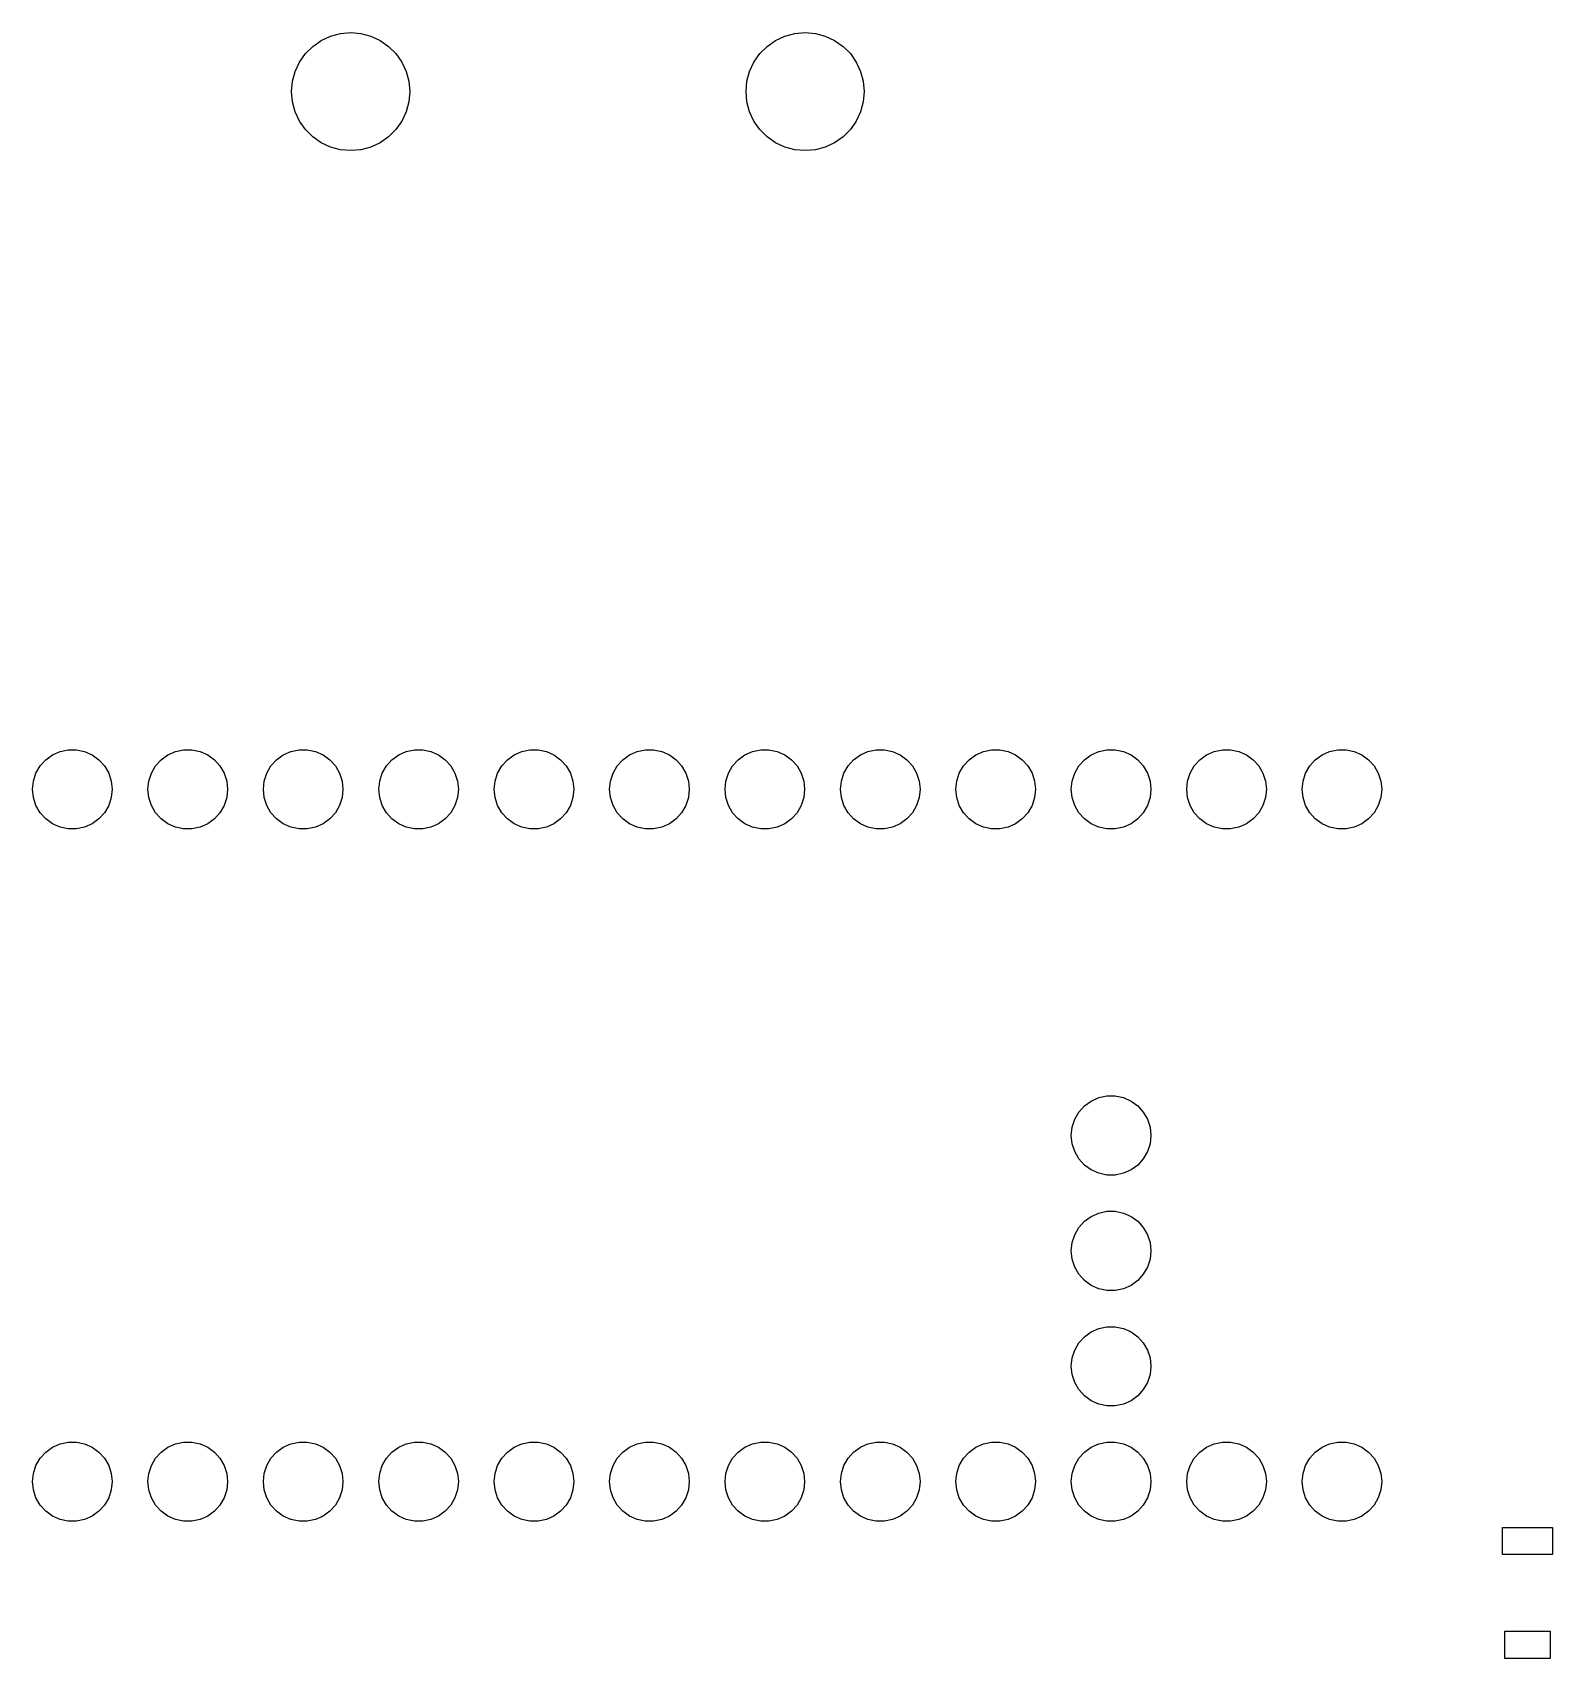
# Model space of a CAD drawing. Extents: x 81.9 to 171.3, y -122.2 to -36.5.
# Drawn here: x 94.39 to 127.84, y -121.4 to -85.61 of the extents above; entities that cross this region are included whole.
import ezdxf

# ---------------------------------------------------------------- set-up
doc = ezdxf.new("R2010")
doc.units = 0
doc.layers.add('BLACK', color=7, linetype='CONTINUOUS')

msp = doc.modelspace()

# ---------------------------------------------------------------- linework, layer by layer
at = {"layer": 'BLACK', "linetype": 'CONTINUOUS'}
for p, q in [((100.556, -85.9141), (100.742, -85.7842)), ((100.742, -85.7842), (100.947, -85.6884)), ((100.947, -85.6884), (101.166, -85.6298)), ((101.166, -85.6298), (101.392, -85.61)), ((101.392, -85.61), (101.618, -85.6298)), ((101.618, -85.6298), (101.837, -85.6884)), ((101.837, -85.6884), (102.042, -85.7842)), ((102.042, -85.7842), (102.228, -85.9141)), ((110.556, -85.9141), (110.742, -85.7842)), ((110.742, -85.7842), (110.947, -85.6884)), ((110.947, -85.6884), (111.166, -85.6298)), ((111.166, -85.6298), (111.392, -85.61)), ((111.392, -85.61), (111.618, -85.6298)), ((111.618, -85.6298), (111.837, -85.6884)), ((111.837, -85.6884), (112.042, -85.7842)), ((112.042, -85.7842), (112.228, -85.9141)), ((100.17, -86.4654), (100.266, -86.26)), ((100.266, -86.26), (100.396, -86.0744)), ((100.396, -86.0744), (100.556, -85.9141)), ((102.228, -85.9141), (102.388, -86.0744)), ((102.388, -86.0744), (102.518, -86.26)), ((102.518, -86.26), (102.614, -86.4654)), ((110.17, -86.4654), (110.266, -86.26)), ((110.266, -86.26), (110.396, -86.0744)), ((110.396, -86.0744), (110.556, -85.9141)), ((112.228, -85.9141), (112.388, -86.0744)), ((112.388, -86.0744), (112.518, -86.26)), ((112.518, -86.26), (112.614, -86.4654)), ((100.112, -86.6843), (100.17, -86.4654)), ((102.614, -86.4654), (102.672, -86.6843)), ((110.112, -86.6843), (110.17, -86.4654)), ((112.614, -86.4654), (112.672, -86.6843)), ((100.092, -86.91), (100.112, -86.6843)), ((100.112, -87.1357), (100.092, -86.91)), ((102.672, -86.6843), (102.692, -86.91)), ((102.692, -86.91), (102.672, -87.1357)), ((110.092, -86.91), (110.112, -86.6843)), ((110.112, -87.1357), (110.092, -86.91)), ((112.672, -86.6843), (112.692, -86.91)), ((112.692, -86.91), (112.672, -87.1357)), ((100.17, -87.3546), (100.112, -87.1357)), ((102.672, -87.1357), (102.614, -87.3546)), ((110.17, -87.3546), (110.112, -87.1357)), ((112.672, -87.1357), (112.614, -87.3546)), ((100.266, -87.56), (100.17, -87.3546)), ((100.396, -87.7456), (100.266, -87.56)), ((102.518, -87.56), (102.388, -87.7456)), ((102.614, -87.3546), (102.518, -87.56)), ((110.266, -87.56), (110.17, -87.3546)), ((110.396, -87.7456), (110.266, -87.56)), ((112.518, -87.56), (112.388, -87.7456)), ((112.614, -87.3546), (112.518, -87.56)), ((100.556, -87.9059), (100.396, -87.7456)), ((100.742, -88.0358), (100.556, -87.9059)), ((100.947, -88.1316), (100.742, -88.0358)), ((102.042, -88.0358), (101.837, -88.1316)), ((102.228, -87.9059), (102.042, -88.0358)), ((102.388, -87.7456), (102.228, -87.9059)), ((110.556, -87.9059), (110.396, -87.7456)), ((110.742, -88.0358), (110.556, -87.9059)), ((110.947, -88.1316), (110.742, -88.0358)), ((112.042, -88.0358), (111.837, -88.1316)), ((112.228, -87.9059), (112.042, -88.0358)), ((112.388, -87.7456), (112.228, -87.9059)), ((101.166, -88.1902), (100.947, -88.1316)), ((101.392, -88.21), (101.166, -88.1902)), ((101.618, -88.1902), (101.392, -88.21)), ((101.837, -88.1316), (101.618, -88.1902)), ((111.166, -88.1902), (110.947, -88.1316)), ((111.392, -88.21), (111.166, -88.1902)), ((111.618, -88.1902), (111.392, -88.21)), ((111.837, -88.1316), (111.618, -88.1902)), ((94.5578, -101.755), (94.6804, -101.619)), ((94.6804, -101.619), (94.8286, -101.511)), ((94.8286, -101.511), (94.996, -101.437)), ((94.996, -101.437), (95.1752, -101.398)), ((95.1752, -101.398), (95.3583, -101.398)), ((95.3583, -101.398), (95.5375, -101.437)), ((95.5375, -101.437), (95.7049, -101.511)), ((95.7049, -101.511), (95.8531, -101.619)), ((95.8531, -101.619), (95.9757, -101.755)), ((97.0978, -101.755), (97.2204, -101.619)), ((97.2204, -101.619), (97.3686, -101.511)), ((97.3686, -101.511), (97.536, -101.437)), ((97.536, -101.437), (97.7152, -101.398)), ((97.7152, -101.398), (97.8983, -101.398)), ((97.8983, -101.398), (98.0775, -101.437)), ((98.0775, -101.437), (98.2449, -101.511)), ((98.2449, -101.511), (98.3931, -101.619)), ((98.3931, -101.619), (98.5157, -101.755)), ((99.6378, -101.755), (99.7604, -101.619)), ((99.7604, -101.619), (99.9086, -101.511)), ((99.9086, -101.511), (100.076, -101.437)), ((100.076, -101.437), (100.255, -101.398)), ((100.255, -101.398), (100.438, -101.398)), ((100.438, -101.398), (100.618, -101.437)), ((100.618, -101.437), (100.785, -101.511)), ((100.785, -101.511), (100.933, -101.619)), ((100.933, -101.619), (101.056, -101.755)), ((102.178, -101.755), (102.3, -101.619)), ((102.3, -101.619), (102.449, -101.511)), ((102.449, -101.511), (102.616, -101.437)), ((102.616, -101.437), (102.795, -101.398)), ((102.795, -101.398), (102.978, -101.398)), ((102.978, -101.398), (103.158, -101.437)), ((103.158, -101.437), (103.325, -101.511)), ((103.325, -101.511), (103.473, -101.619)), ((103.473, -101.619), (103.596, -101.755)), ((104.718, -101.755), (104.84, -101.619)), ((104.84, -101.619), (104.989, -101.511)), ((104.989, -101.511), (105.156, -101.437)), ((105.156, -101.437), (105.335, -101.398)), ((105.335, -101.398), (105.518, -101.398)), ((105.518, -101.398), (105.698, -101.437)), ((105.698, -101.437), (105.865, -101.511)), ((105.865, -101.511), (106.013, -101.619)), ((106.013, -101.619), (106.136, -101.755)), ((107.258, -101.755), (107.38, -101.619)), ((107.38, -101.619), (107.529, -101.511)), ((107.529, -101.511), (107.696, -101.437)), ((107.696, -101.437), (107.875, -101.398)), ((107.875, -101.398), (108.058, -101.398)), ((108.058, -101.398), (108.238, -101.437)), ((108.238, -101.437), (108.405, -101.511)), ((108.405, -101.511), (108.553, -101.619)), ((108.553, -101.619), (108.676, -101.755)), ((109.798, -101.755), (109.92, -101.619)), ((109.92, -101.619), (110.069, -101.511)), ((110.069, -101.511), (110.236, -101.437)), ((110.236, -101.437), (110.415, -101.398)), ((110.415, -101.398), (110.598, -101.398)), ((110.598, -101.398), (110.778, -101.437)), ((110.778, -101.437), (110.945, -101.511)), ((110.945, -101.511), (111.093, -101.619)), ((111.093, -101.619), (111.216, -101.755)), ((112.338, -101.755), (112.46, -101.619)), ((112.46, -101.619), (112.609, -101.511)), ((112.609, -101.511), (112.776, -101.437)), ((112.776, -101.437), (112.955, -101.398)), ((112.955, -101.398), (113.138, -101.398)), ((113.138, -101.398), (113.318, -101.437)), ((113.318, -101.437), (113.485, -101.511)), ((113.485, -101.511), (113.633, -101.619)), ((113.633, -101.619), (113.756, -101.755)), ((114.878, -101.755), (115, -101.619)), ((115, -101.619), (115.149, -101.511)), ((115.149, -101.511), (115.316, -101.437)), ((115.316, -101.437), (115.495, -101.398)), ((115.495, -101.398), (115.678, -101.398)), ((115.678, -101.398), (115.858, -101.437)), ((115.858, -101.437), (116.025, -101.511)), ((116.025, -101.511), (116.173, -101.619)), ((116.173, -101.619), (116.296, -101.755)), ((117.418, -101.755), (117.54, -101.619)), ((117.54, -101.619), (117.689, -101.511)), ((117.689, -101.511), (117.856, -101.437)), ((117.856, -101.437), (118.035, -101.398)), ((118.035, -101.398), (118.218, -101.398)), ((118.218, -101.398), (118.398, -101.437)), ((118.398, -101.437), (118.565, -101.511)), ((118.565, -101.511), (118.713, -101.619)), ((118.713, -101.619), (118.836, -101.755)), ((119.958, -101.755), (120.08, -101.619)), ((120.08, -101.619), (120.229, -101.511)), ((120.229, -101.511), (120.396, -101.437)), ((120.396, -101.437), (120.575, -101.398)), ((120.575, -101.398), (120.758, -101.398)), ((120.758, -101.398), (120.938, -101.437)), ((120.938, -101.437), (121.105, -101.511)), ((121.105, -101.511), (121.253, -101.619)), ((121.253, -101.619), (121.376, -101.755)), ((122.498, -101.755), (122.62, -101.619)), ((122.62, -101.619), (122.769, -101.511)), ((122.769, -101.511), (122.936, -101.437)), ((122.936, -101.437), (123.115, -101.398)), ((123.115, -101.398), (123.298, -101.398)), ((123.298, -101.398), (123.478, -101.437)), ((123.478, -101.437), (123.645, -101.511)), ((123.645, -101.511), (123.793, -101.619)), ((123.793, -101.619), (123.916, -101.755)), ((94.4096, -102.088), (94.4662, -101.914)), ((94.4662, -101.914), (94.5578, -101.755)), ((95.9757, -101.755), (96.0673, -101.914)), ((96.0673, -101.914), (96.1239, -102.088)), ((96.9496, -102.088), (97.0062, -101.914)), ((97.0062, -101.914), (97.0978, -101.755)), ((98.5157, -101.755), (98.6073, -101.914)), ((98.6073, -101.914), (98.6639, -102.088)), ((99.4896, -102.088), (99.5462, -101.914)), ((99.5462, -101.914), (99.6378, -101.755)), ((101.056, -101.755), (101.147, -101.914)), ((101.147, -101.914), (101.204, -102.088)), ((102.03, -102.088), (102.086, -101.914)), ((102.086, -101.914), (102.178, -101.755)), ((103.596, -101.755), (103.687, -101.914)), ((103.687, -101.914), (103.744, -102.088)), ((104.57, -102.088), (104.626, -101.914)), ((104.626, -101.914), (104.718, -101.755)), ((106.136, -101.755), (106.227, -101.914)), ((106.227, -101.914), (106.284, -102.088)), ((107.11, -102.088), (107.166, -101.914)), ((107.166, -101.914), (107.258, -101.755)), ((108.676, -101.755), (108.767, -101.914)), ((108.767, -101.914), (108.824, -102.088)), ((109.65, -102.088), (109.706, -101.914)), ((109.706, -101.914), (109.798, -101.755)), ((111.216, -101.755), (111.307, -101.914)), ((111.307, -101.914), (111.364, -102.088)), ((112.19, -102.088), (112.246, -101.914)), ((112.246, -101.914), (112.338, -101.755)), ((113.756, -101.755), (113.847, -101.914)), ((113.847, -101.914), (113.904, -102.088)), ((114.73, -102.088), (114.786, -101.914)), ((114.786, -101.914), (114.878, -101.755)), ((116.296, -101.755), (116.387, -101.914)), ((116.387, -101.914), (116.444, -102.088)), ((117.27, -102.088), (117.326, -101.914)), ((117.326, -101.914), (117.418, -101.755)), ((118.836, -101.755), (118.927, -101.914)), ((118.927, -101.914), (118.984, -102.088)), ((119.81, -102.088), (119.866, -101.914)), ((119.866, -101.914), (119.958, -101.755)), ((121.376, -101.755), (121.467, -101.914)), ((121.467, -101.914), (121.524, -102.088)), ((122.35, -102.088), (122.406, -101.914)), ((122.406, -101.914), (122.498, -101.755)), ((123.916, -101.755), (124.007, -101.914)), ((124.007, -101.914), (124.064, -102.088)), ((94.3905, -102.27), (94.4096, -102.088)), ((94.4096, -102.452), (94.3905, -102.27)), ((96.1239, -102.088), (96.1431, -102.27)), ((96.1431, -102.27), (96.1239, -102.452)), ((96.9304, -102.27), (96.9496, -102.088)), ((96.9496, -102.452), (96.9304, -102.27)), ((98.6639, -102.088), (98.683, -102.27)), ((98.683, -102.27), (98.6639, -102.452)), ((99.4704, -102.27), (99.4896, -102.088)), ((99.4896, -102.452), (99.4704, -102.27)), ((101.204, -102.088), (101.223, -102.27)), ((101.223, -102.27), (101.204, -102.452)), ((102.01, -102.27), (102.03, -102.088)), ((102.03, -102.452), (102.01, -102.27)), ((103.744, -102.088), (103.763, -102.27)), ((103.763, -102.27), (103.744, -102.452)), ((104.55, -102.27), (104.57, -102.088)), ((104.57, -102.452), (104.55, -102.27)), ((106.284, -102.088), (106.303, -102.27)), ((106.303, -102.27), (106.284, -102.452)), ((107.09, -102.27), (107.11, -102.088)), ((107.11, -102.452), (107.09, -102.27)), ((108.824, -102.088), (108.843, -102.27)), ((108.843, -102.27), (108.824, -102.452)), ((109.63, -102.27), (109.65, -102.088)), ((109.65, -102.452), (109.63, -102.27)), ((111.364, -102.088), (111.383, -102.27)), ((111.383, -102.27), (111.364, -102.452)), ((112.17, -102.27), (112.19, -102.088)), ((112.19, -102.452), (112.17, -102.27)), ((113.904, -102.088), (113.923, -102.27)), ((113.923, -102.27), (113.904, -102.452)), ((114.71, -102.27), (114.73, -102.088)), ((114.73, -102.452), (114.71, -102.27)), ((116.444, -102.088), (116.463, -102.27)), ((116.463, -102.27), (116.444, -102.452)), ((117.25, -102.27), (117.27, -102.088)), ((117.27, -102.452), (117.25, -102.27)), ((118.984, -102.088), (119.003, -102.27)), ((119.003, -102.27), (118.984, -102.452)), ((119.79, -102.27), (119.81, -102.088)), ((119.81, -102.452), (119.79, -102.27)), ((121.524, -102.088), (121.543, -102.27)), ((121.543, -102.27), (121.524, -102.452)), ((122.33, -102.27), (122.35, -102.088)), ((122.35, -102.452), (122.33, -102.27)), ((124.064, -102.088), (124.083, -102.27)), ((124.083, -102.27), (124.064, -102.452)), ((94.4662, -102.626), (94.4096, -102.452)), ((94.5578, -102.785), (94.4662, -102.626)), ((96.0673, -102.626), (95.9757, -102.785)), ((96.1239, -102.452), (96.0673, -102.626)), ((97.0062, -102.626), (96.9496, -102.452)), ((97.0978, -102.785), (97.0062, -102.626)), ((98.6073, -102.626), (98.5157, -102.785)), ((98.6639, -102.452), (98.6073, -102.626)), ((99.5462, -102.626), (99.4896, -102.452)), ((99.6378, -102.785), (99.5462, -102.626)), ((101.147, -102.626), (101.056, -102.785)), ((101.204, -102.452), (101.147, -102.626)), ((102.086, -102.626), (102.03, -102.452)), ((102.178, -102.785), (102.086, -102.626)), ((103.687, -102.626), (103.596, -102.785)), ((103.744, -102.452), (103.687, -102.626)), ((104.626, -102.626), (104.57, -102.452)), ((104.718, -102.785), (104.626, -102.626)), ((106.227, -102.626), (106.136, -102.785)), ((106.284, -102.452), (106.227, -102.626)), ((107.166, -102.626), (107.11, -102.452)), ((107.258, -102.785), (107.166, -102.626)), ((108.767, -102.626), (108.676, -102.785)), ((108.824, -102.452), (108.767, -102.626)), ((109.706, -102.626), (109.65, -102.452)), ((109.798, -102.785), (109.706, -102.626)), ((111.307, -102.626), (111.216, -102.785)), ((111.364, -102.452), (111.307, -102.626)), ((112.246, -102.626), (112.19, -102.452)), ((112.338, -102.785), (112.246, -102.626)), ((113.847, -102.626), (113.756, -102.785)), ((113.904, -102.452), (113.847, -102.626)), ((114.786, -102.626), (114.73, -102.452)), ((114.878, -102.785), (114.786, -102.626)), ((116.387, -102.626), (116.296, -102.785)), ((116.444, -102.452), (116.387, -102.626)), ((117.326, -102.626), (117.27, -102.452)), ((117.418, -102.785), (117.326, -102.626)), ((118.927, -102.626), (118.836, -102.785)), ((118.984, -102.452), (118.927, -102.626)), ((119.866, -102.626), (119.81, -102.452)), ((119.958, -102.785), (119.866, -102.626)), ((121.467, -102.626), (121.376, -102.785)), ((121.524, -102.452), (121.467, -102.626)), ((122.406, -102.626), (122.35, -102.452)), ((122.498, -102.785), (122.406, -102.626)), ((124.007, -102.626), (123.916, -102.785)), ((124.064, -102.452), (124.007, -102.626)), ((94.6804, -102.921), (94.5578, -102.785)), ((94.8286, -103.029), (94.6804, -102.921)), ((94.996, -103.103), (94.8286, -103.029)), ((95.7049, -103.029), (95.5375, -103.103)), ((95.8531, -102.921), (95.7049, -103.029)), ((95.9757, -102.785), (95.8531, -102.921)), ((97.2204, -102.921), (97.0978, -102.785)), ((97.3686, -103.029), (97.2204, -102.921)), ((97.536, -103.103), (97.3686, -103.029)), ((98.2449, -103.029), (98.0775, -103.103)), ((98.3931, -102.921), (98.2449, -103.029)), ((98.5157, -102.785), (98.3931, -102.921)), ((99.7604, -102.921), (99.6378, -102.785)), ((99.9086, -103.029), (99.7604, -102.921)), ((100.076, -103.103), (99.9086, -103.029)), ((100.785, -103.029), (100.618, -103.103)), ((100.933, -102.921), (100.785, -103.029)), ((101.056, -102.785), (100.933, -102.921)), ((102.3, -102.921), (102.178, -102.785)), ((102.449, -103.029), (102.3, -102.921)), ((102.616, -103.103), (102.449, -103.029)), ((103.325, -103.029), (103.158, -103.103)), ((103.473, -102.921), (103.325, -103.029)), ((103.596, -102.785), (103.473, -102.921)), ((104.84, -102.921), (104.718, -102.785)), ((104.989, -103.029), (104.84, -102.921)), ((105.156, -103.103), (104.989, -103.029)), ((105.865, -103.029), (105.698, -103.103)), ((106.013, -102.921), (105.865, -103.029)), ((106.136, -102.785), (106.013, -102.921)), ((107.38, -102.921), (107.258, -102.785)), ((107.529, -103.029), (107.38, -102.921)), ((107.696, -103.103), (107.529, -103.029)), ((108.405, -103.029), (108.238, -103.103)), ((108.553, -102.921), (108.405, -103.029)), ((108.676, -102.785), (108.553, -102.921)), ((109.92, -102.921), (109.798, -102.785)), ((110.069, -103.029), (109.92, -102.921)), ((110.236, -103.103), (110.069, -103.029)), ((110.945, -103.029), (110.778, -103.103)), ((111.093, -102.921), (110.945, -103.029)), ((111.216, -102.785), (111.093, -102.921)), ((112.46, -102.921), (112.338, -102.785)), ((112.609, -103.029), (112.46, -102.921)), ((112.776, -103.103), (112.609, -103.029)), ((113.485, -103.029), (113.318, -103.103)), ((113.633, -102.921), (113.485, -103.029)), ((113.756, -102.785), (113.633, -102.921)), ((115, -102.921), (114.878, -102.785)), ((115.149, -103.029), (115, -102.921)), ((115.316, -103.103), (115.149, -103.029)), ((116.025, -103.029), (115.858, -103.103)), ((116.173, -102.921), (116.025, -103.029)), ((116.296, -102.785), (116.173, -102.921)), ((117.54, -102.921), (117.418, -102.785)), ((117.689, -103.029), (117.54, -102.921)), ((117.856, -103.103), (117.689, -103.029)), ((118.565, -103.029), (118.398, -103.103)), ((118.713, -102.921), (118.565, -103.029)), ((118.836, -102.785), (118.713, -102.921)), ((120.08, -102.921), (119.958, -102.785)), ((120.229, -103.029), (120.08, -102.921)), ((120.396, -103.103), (120.229, -103.029)), ((121.105, -103.029), (120.938, -103.103)), ((121.253, -102.921), (121.105, -103.029)), ((121.376, -102.785), (121.253, -102.921)), ((122.62, -102.921), (122.498, -102.785)), ((122.769, -103.029), (122.62, -102.921)), ((122.936, -103.103), (122.769, -103.029)), ((123.645, -103.029), (123.478, -103.103)), ((123.793, -102.921), (123.645, -103.029)), ((123.916, -102.785), (123.793, -102.921)), ((95.1752, -103.141), (94.996, -103.103)), ((95.3583, -103.141), (95.1752, -103.141)), ((95.5375, -103.103), (95.3583, -103.141)), ((97.7152, -103.141), (97.536, -103.103)), ((97.8983, -103.141), (97.7152, -103.141)), ((98.0775, -103.103), (97.8983, -103.141)), ((100.255, -103.141), (100.076, -103.103)), ((100.438, -103.141), (100.255, -103.141)), ((100.618, -103.103), (100.438, -103.141)), ((102.795, -103.141), (102.616, -103.103)), ((102.978, -103.141), (102.795, -103.141)), ((103.158, -103.103), (102.978, -103.141)), ((105.335, -103.141), (105.156, -103.103)), ((105.518, -103.141), (105.335, -103.141)), ((105.698, -103.103), (105.518, -103.141)), ((107.875, -103.141), (107.696, -103.103)), ((108.058, -103.141), (107.875, -103.141)), ((108.238, -103.103), (108.058, -103.141)), ((110.415, -103.141), (110.236, -103.103)), ((110.598, -103.141), (110.415, -103.141)), ((110.778, -103.103), (110.598, -103.141)), ((112.955, -103.141), (112.776, -103.103)), ((113.138, -103.141), (112.955, -103.141)), ((113.318, -103.103), (113.138, -103.141)), ((115.495, -103.141), (115.316, -103.103)), ((115.678, -103.141), (115.495, -103.141)), ((115.858, -103.103), (115.678, -103.141)), ((118.035, -103.141), (117.856, -103.103)), ((118.218, -103.141), (118.035, -103.141)), ((118.398, -103.103), (118.218, -103.141)), ((120.575, -103.141), (120.396, -103.103)), ((120.758, -103.141), (120.575, -103.141)), ((120.938, -103.103), (120.758, -103.141)), ((123.115, -103.141), (122.936, -103.103)), ((123.298, -103.141), (123.115, -103.141)), ((123.478, -103.103), (123.298, -103.141)), ((117.54, -109.239), (117.689, -109.131)), ((117.689, -109.131), (117.856, -109.057)), ((117.856, -109.057), (118.035, -109.018)), ((118.035, -109.018), (118.218, -109.018)), ((118.218, -109.018), (118.398, -109.057)), ((118.398, -109.057), (118.565, -109.131)), ((118.565, -109.131), (118.713, -109.239)), ((117.326, -109.534), (117.418, -109.375)), ((117.418, -109.375), (117.54, -109.239)), ((118.713, -109.239), (118.836, -109.375)), ((118.836, -109.375), (118.927, -109.534)), ((117.25, -109.89), (117.27, -109.708)), ((117.27, -109.708), (117.326, -109.534)), ((118.927, -109.534), (118.984, -109.708)), ((118.984, -109.708), (119.003, -109.89)), ((117.27, -110.072), (117.25, -109.89)), ((117.326, -110.246), (117.27, -110.072)), ((118.984, -110.072), (118.927, -110.246)), ((119.003, -109.89), (118.984, -110.072)), ((117.418, -110.405), (117.326, -110.246)), ((117.54, -110.541), (117.418, -110.405)), ((117.689, -110.649), (117.54, -110.541)), ((118.713, -110.541), (118.565, -110.649)), ((118.836, -110.405), (118.713, -110.541)), ((118.927, -110.246), (118.836, -110.405)), ((117.856, -110.723), (117.689, -110.649)), ((118.035, -110.761), (117.856, -110.723)), ((118.218, -110.761), (118.035, -110.761)), ((118.398, -110.723), (118.218, -110.761)), ((118.565, -110.649), (118.398, -110.723)), ((117.54, -111.779), (117.689, -111.671)), ((117.689, -111.671), (117.856, -111.597)), ((117.856, -111.597), (118.035, -111.558)), ((118.035, -111.558), (118.218, -111.558)), ((118.218, -111.558), (118.398, -111.597)), ((118.398, -111.597), (118.565, -111.671)), ((118.565, -111.671), (118.713, -111.779)), ((117.326, -112.074), (117.418, -111.915)), ((117.418, -111.915), (117.54, -111.779)), ((118.713, -111.779), (118.836, -111.915)), ((118.836, -111.915), (118.927, -112.074)), ((117.25, -112.43), (117.27, -112.248)), ((117.27, -112.248), (117.326, -112.074)), ((118.927, -112.074), (118.984, -112.248)), ((118.984, -112.248), (119.003, -112.43)), ((117.27, -112.612), (117.25, -112.43)), ((117.326, -112.786), (117.27, -112.612)), ((118.984, -112.612), (118.927, -112.786)), ((119.003, -112.43), (118.984, -112.612)), ((117.418, -112.945), (117.326, -112.786)), ((117.54, -113.081), (117.418, -112.945)), ((117.689, -113.189), (117.54, -113.081)), ((118.713, -113.081), (118.565, -113.189)), ((118.836, -112.945), (118.713, -113.081)), ((118.927, -112.786), (118.836, -112.945)), ((117.856, -113.263), (117.689, -113.189)), ((118.035, -113.301), (117.856, -113.263)), ((118.218, -113.301), (118.035, -113.301)), ((118.398, -113.263), (118.218, -113.301)), ((118.565, -113.189), (118.398, -113.263)), ((117.689, -114.211), (117.856, -114.137)), ((117.856, -114.137), (118.035, -114.099)), ((118.035, -114.099), (118.218, -114.099)), ((118.218, -114.099), (118.398, -114.137)), ((118.398, -114.137), (118.565, -114.211)), ((117.326, -114.614), (117.418, -114.455)), ((117.418, -114.455), (117.54, -114.319)), ((117.54, -114.319), (117.689, -114.211)), ((118.565, -114.211), (118.713, -114.319)), ((118.713, -114.319), (118.836, -114.455)), ((118.836, -114.455), (118.927, -114.614)), ((117.25, -114.97), (117.27, -114.788)), ((117.27, -114.788), (117.326, -114.614)), ((118.927, -114.614), (118.984, -114.788)), ((118.984, -114.788), (119.003, -114.97)), ((117.27, -115.152), (117.25, -114.97)), ((117.326, -115.326), (117.27, -115.152)), ((118.984, -115.152), (118.927, -115.326)), ((119.003, -114.97), (118.984, -115.152)), ((117.418, -115.485), (117.326, -115.326)), ((117.54, -115.621), (117.418, -115.485)), ((118.836, -115.485), (118.713, -115.621)), ((118.927, -115.326), (118.836, -115.485)), ((117.689, -115.729), (117.54, -115.621)), ((117.856, -115.803), (117.689, -115.729)), ((118.035, -115.841), (117.856, -115.803)), ((118.218, -115.841), (118.035, -115.841)), ((118.398, -115.803), (118.218, -115.841)), ((118.565, -115.729), (118.398, -115.803)), ((118.713, -115.621), (118.565, -115.729)), ((94.8286, -116.751), (94.996, -116.677)), ((94.996, -116.677), (95.1752, -116.638)), ((95.1752, -116.638), (95.3583, -116.638)), ((95.3583, -116.638), (95.5375, -116.677)), ((95.5375, -116.677), (95.7049, -116.751)), ((97.3686, -116.751), (97.536, -116.677)), ((97.536, -116.677), (97.7152, -116.638)), ((97.7152, -116.638), (97.8983, -116.638)), ((97.8983, -116.638), (98.0775, -116.677)), ((98.0775, -116.677), (98.2449, -116.751)), ((99.9086, -116.751), (100.076, -116.677)), ((100.076, -116.677), (100.255, -116.638)), ((100.255, -116.638), (100.438, -116.638)), ((100.438, -116.638), (100.618, -116.677)), ((100.618, -116.677), (100.785, -116.751)), ((102.449, -116.751), (102.616, -116.677)), ((102.616, -116.677), (102.795, -116.638)), ((102.795, -116.638), (102.978, -116.638)), ((102.978, -116.638), (103.158, -116.677)), ((103.158, -116.677), (103.325, -116.751)), ((104.989, -116.751), (105.156, -116.677)), ((105.156, -116.677), (105.335, -116.638)), ((105.335, -116.638), (105.518, -116.638)), ((105.518, -116.638), (105.698, -116.677)), ((105.698, -116.677), (105.865, -116.751)), ((107.529, -116.751), (107.696, -116.677)), ((107.696, -116.677), (107.875, -116.638)), ((107.875, -116.638), (108.058, -116.638)), ((108.058, -116.638), (108.238, -116.677)), ((108.238, -116.677), (108.405, -116.751)), ((110.069, -116.751), (110.236, -116.677)), ((110.236, -116.677), (110.415, -116.638)), ((110.415, -116.638), (110.598, -116.638)), ((110.598, -116.638), (110.778, -116.677)), ((110.778, -116.677), (110.945, -116.751)), ((112.609, -116.751), (112.776, -116.677)), ((112.776, -116.677), (112.955, -116.638)), ((112.955, -116.638), (113.138, -116.638)), ((113.138, -116.638), (113.318, -116.677)), ((113.318, -116.677), (113.485, -116.751)), ((115.149, -116.751), (115.316, -116.677)), ((115.316, -116.677), (115.495, -116.638)), ((115.495, -116.638), (115.678, -116.638)), ((115.678, -116.638), (115.858, -116.677)), ((115.858, -116.677), (116.025, -116.751)), ((117.689, -116.751), (117.856, -116.677)), ((117.856, -116.677), (118.035, -116.638)), ((118.035, -116.638), (118.218, -116.638)), ((118.218, -116.638), (118.398, -116.677)), ((118.398, -116.677), (118.565, -116.751)), ((120.229, -116.751), (120.396, -116.677)), ((120.396, -116.677), (120.575, -116.638)), ((120.575, -116.638), (120.758, -116.638)), ((120.758, -116.638), (120.938, -116.677)), ((120.938, -116.677), (121.105, -116.751)), ((122.769, -116.751), (122.936, -116.677)), ((122.936, -116.677), (123.115, -116.638)), ((123.115, -116.638), (123.298, -116.638)), ((123.298, -116.638), (123.478, -116.677)), ((123.478, -116.677), (123.645, -116.751)), ((94.4662, -117.154), (94.5578, -116.995)), ((94.5578, -116.995), (94.6804, -116.859)), ((94.6804, -116.859), (94.8286, -116.751)), ((95.7049, -116.751), (95.8531, -116.859)), ((95.8531, -116.859), (95.9757, -116.995)), ((95.9757, -116.995), (96.0673, -117.154)), ((97.0062, -117.154), (97.0978, -116.995)), ((97.0978, -116.995), (97.2204, -116.859)), ((97.2204, -116.859), (97.3686, -116.751)), ((98.2449, -116.751), (98.3931, -116.859)), ((98.3931, -116.859), (98.5157, -116.995)), ((98.5157, -116.995), (98.6073, -117.154)), ((99.5462, -117.154), (99.6378, -116.995)), ((99.6378, -116.995), (99.7604, -116.859)), ((99.7604, -116.859), (99.9086, -116.751)), ((100.785, -116.751), (100.933, -116.859)), ((100.933, -116.859), (101.056, -116.995)), ((101.056, -116.995), (101.147, -117.154)), ((102.086, -117.154), (102.178, -116.995)), ((102.178, -116.995), (102.3, -116.859)), ((102.3, -116.859), (102.449, -116.751)), ((103.325, -116.751), (103.473, -116.859)), ((103.473, -116.859), (103.596, -116.995)), ((103.596, -116.995), (103.687, -117.154)), ((104.626, -117.154), (104.718, -116.995)), ((104.718, -116.995), (104.84, -116.859)), ((104.84, -116.859), (104.989, -116.751)), ((105.865, -116.751), (106.013, -116.859)), ((106.013, -116.859), (106.136, -116.995)), ((106.136, -116.995), (106.227, -117.154)), ((107.166, -117.154), (107.258, -116.995)), ((107.258, -116.995), (107.38, -116.859)), ((107.38, -116.859), (107.529, -116.751)), ((108.405, -116.751), (108.553, -116.859)), ((108.553, -116.859), (108.676, -116.995)), ((108.676, -116.995), (108.767, -117.154)), ((109.706, -117.154), (109.798, -116.995)), ((109.798, -116.995), (109.92, -116.859)), ((109.92, -116.859), (110.069, -116.751)), ((110.945, -116.751), (111.093, -116.859)), ((111.093, -116.859), (111.216, -116.995)), ((111.216, -116.995), (111.307, -117.154)), ((112.246, -117.154), (112.338, -116.995)), ((112.338, -116.995), (112.46, -116.859)), ((112.46, -116.859), (112.609, -116.751)), ((113.485, -116.751), (113.633, -116.859)), ((113.633, -116.859), (113.756, -116.995)), ((113.756, -116.995), (113.847, -117.154)), ((114.786, -117.154), (114.878, -116.995)), ((114.878, -116.995), (115, -116.859)), ((115, -116.859), (115.149, -116.751)), ((116.025, -116.751), (116.173, -116.859)), ((116.173, -116.859), (116.296, -116.995)), ((116.296, -116.995), (116.387, -117.154)), ((117.326, -117.154), (117.418, -116.995)), ((117.418, -116.995), (117.54, -116.859)), ((117.54, -116.859), (117.689, -116.751)), ((118.565, -116.751), (118.713, -116.859)), ((118.713, -116.859), (118.836, -116.995)), ((118.836, -116.995), (118.927, -117.154)), ((119.866, -117.154), (119.958, -116.995)), ((119.958, -116.995), (120.08, -116.859)), ((120.08, -116.859), (120.229, -116.751)), ((121.105, -116.751), (121.253, -116.859)), ((121.253, -116.859), (121.376, -116.995)), ((121.376, -116.995), (121.467, -117.154)), ((122.406, -117.154), (122.498, -116.995)), ((122.498, -116.995), (122.62, -116.859)), ((122.62, -116.859), (122.769, -116.751)), ((123.645, -116.751), (123.793, -116.859)), ((123.793, -116.859), (123.916, -116.995)), ((123.916, -116.995), (124.007, -117.154)), ((94.3905, -117.51), (94.4096, -117.328)), ((94.4096, -117.328), (94.4662, -117.154)), ((96.0673, -117.154), (96.1239, -117.328)), ((96.1239, -117.328), (96.1431, -117.51)), ((96.9304, -117.51), (96.9496, -117.328)), ((96.9496, -117.328), (97.0062, -117.154)), ((98.6073, -117.154), (98.6639, -117.328)), ((98.6639, -117.328), (98.683, -117.51)), ((99.4704, -117.51), (99.4896, -117.328)), ((99.4896, -117.328), (99.5462, -117.154)), ((101.147, -117.154), (101.204, -117.328)), ((101.204, -117.328), (101.223, -117.51)), ((102.01, -117.51), (102.03, -117.328)), ((102.03, -117.328), (102.086, -117.154)), ((103.687, -117.154), (103.744, -117.328)), ((103.744, -117.328), (103.763, -117.51)), ((104.55, -117.51), (104.57, -117.328)), ((104.57, -117.328), (104.626, -117.154)), ((106.227, -117.154), (106.284, -117.328)), ((106.284, -117.328), (106.303, -117.51)), ((107.09, -117.51), (107.11, -117.328)), ((107.11, -117.328), (107.166, -117.154)), ((108.767, -117.154), (108.824, -117.328)), ((108.824, -117.328), (108.843, -117.51)), ((109.63, -117.51), (109.65, -117.328)), ((109.65, -117.328), (109.706, -117.154)), ((111.307, -117.154), (111.364, -117.328)), ((111.364, -117.328), (111.383, -117.51)), ((112.17, -117.51), (112.19, -117.328)), ((112.19, -117.328), (112.246, -117.154)), ((113.847, -117.154), (113.904, -117.328)), ((113.904, -117.328), (113.923, -117.51)), ((114.71, -117.51), (114.73, -117.328)), ((114.73, -117.328), (114.786, -117.154)), ((116.387, -117.154), (116.444, -117.328)), ((116.444, -117.328), (116.463, -117.51)), ((117.25, -117.51), (117.27, -117.328)), ((117.27, -117.328), (117.326, -117.154)), ((118.927, -117.154), (118.984, -117.328)), ((118.984, -117.328), (119.003, -117.51)), ((119.79, -117.51), (119.81, -117.328)), ((119.81, -117.328), (119.866, -117.154)), ((121.467, -117.154), (121.524, -117.328)), ((121.524, -117.328), (121.543, -117.51)), ((122.33, -117.51), (122.35, -117.328)), ((122.35, -117.328), (122.406, -117.154)), ((124.007, -117.154), (124.064, -117.328)), ((124.064, -117.328), (124.083, -117.51)), ((94.4096, -117.692), (94.3905, -117.51)), ((94.4662, -117.866), (94.4096, -117.692)), ((96.1239, -117.692), (96.0673, -117.866)), ((96.1431, -117.51), (96.1239, -117.692)), ((96.9496, -117.692), (96.9304, -117.51)), ((97.0062, -117.866), (96.9496, -117.692)), ((98.6639, -117.692), (98.6073, -117.866)), ((98.683, -117.51), (98.6639, -117.692)), ((99.4896, -117.692), (99.4704, -117.51)), ((99.5462, -117.866), (99.4896, -117.692)), ((101.204, -117.692), (101.147, -117.866)), ((101.223, -117.51), (101.204, -117.692)), ((102.03, -117.692), (102.01, -117.51)), ((102.086, -117.866), (102.03, -117.692)), ((103.744, -117.692), (103.687, -117.866)), ((103.763, -117.51), (103.744, -117.692)), ((104.57, -117.692), (104.55, -117.51)), ((104.626, -117.866), (104.57, -117.692)), ((106.284, -117.692), (106.227, -117.866)), ((106.303, -117.51), (106.284, -117.692)), ((107.11, -117.692), (107.09, -117.51)), ((107.166, -117.866), (107.11, -117.692)), ((108.824, -117.692), (108.767, -117.866)), ((108.843, -117.51), (108.824, -117.692)), ((109.65, -117.692), (109.63, -117.51)), ((109.706, -117.866), (109.65, -117.692)), ((111.364, -117.692), (111.307, -117.866)), ((111.383, -117.51), (111.364, -117.692)), ((112.19, -117.692), (112.17, -117.51)), ((112.246, -117.866), (112.19, -117.692)), ((113.904, -117.692), (113.847, -117.866)), ((113.923, -117.51), (113.904, -117.692)), ((114.73, -117.692), (114.71, -117.51)), ((114.786, -117.866), (114.73, -117.692)), ((116.444, -117.692), (116.387, -117.866)), ((116.463, -117.51), (116.444, -117.692)), ((117.27, -117.692), (117.25, -117.51)), ((117.326, -117.866), (117.27, -117.692)), ((118.984, -117.692), (118.927, -117.866)), ((119.003, -117.51), (118.984, -117.692)), ((119.81, -117.692), (119.79, -117.51)), ((119.866, -117.866), (119.81, -117.692)), ((121.524, -117.692), (121.467, -117.866)), ((121.543, -117.51), (121.524, -117.692)), ((122.35, -117.692), (122.33, -117.51)), ((122.406, -117.866), (122.35, -117.692)), ((124.064, -117.692), (124.007, -117.866)), ((124.083, -117.51), (124.064, -117.692)), ((94.5578, -118.025), (94.4662, -117.866)), ((94.6804, -118.161), (94.5578, -118.025)), ((95.9757, -118.025), (95.8531, -118.161)), ((96.0673, -117.866), (95.9757, -118.025)), ((97.0978, -118.025), (97.0062, -117.866)), ((97.2204, -118.161), (97.0978, -118.025)), ((98.5157, -118.025), (98.3931, -118.161)), ((98.6073, -117.866), (98.5157, -118.025)), ((99.6378, -118.025), (99.5462, -117.866)), ((99.7604, -118.161), (99.6378, -118.025)), ((101.056, -118.025), (100.933, -118.161)), ((101.147, -117.866), (101.056, -118.025)), ((102.178, -118.025), (102.086, -117.866)), ((102.3, -118.161), (102.178, -118.025)), ((103.596, -118.025), (103.473, -118.161)), ((103.687, -117.866), (103.596, -118.025)), ((104.718, -118.025), (104.626, -117.866)), ((104.84, -118.161), (104.718, -118.025)), ((106.136, -118.025), (106.013, -118.161)), ((106.227, -117.866), (106.136, -118.025)), ((107.258, -118.025), (107.166, -117.866)), ((107.38, -118.161), (107.258, -118.025)), ((108.676, -118.025), (108.553, -118.161)), ((108.767, -117.866), (108.676, -118.025)), ((109.798, -118.025), (109.706, -117.866)), ((109.92, -118.161), (109.798, -118.025)), ((111.216, -118.025), (111.093, -118.161)), ((111.307, -117.866), (111.216, -118.025)), ((112.338, -118.025), (112.246, -117.866)), ((112.46, -118.161), (112.338, -118.025)), ((113.756, -118.025), (113.633, -118.161)), ((113.847, -117.866), (113.756, -118.025)), ((114.878, -118.025), (114.786, -117.866)), ((115, -118.161), (114.878, -118.025)), ((116.296, -118.025), (116.173, -118.161)), ((116.387, -117.866), (116.296, -118.025)), ((117.418, -118.025), (117.326, -117.866)), ((117.54, -118.161), (117.418, -118.025)), ((118.836, -118.025), (118.713, -118.161)), ((118.927, -117.866), (118.836, -118.025)), ((119.958, -118.025), (119.866, -117.866)), ((120.08, -118.161), (119.958, -118.025)), ((121.376, -118.025), (121.253, -118.161)), ((121.467, -117.866), (121.376, -118.025)), ((122.498, -118.025), (122.406, -117.866)), ((122.62, -118.161), (122.498, -118.025)), ((123.916, -118.025), (123.793, -118.161)), ((124.007, -117.866), (123.916, -118.025)), ((94.8286, -118.269), (94.6804, -118.161)), ((94.996, -118.343), (94.8286, -118.269)), ((95.1752, -118.381), (94.996, -118.343)), ((95.3583, -118.381), (95.1752, -118.381)), ((95.5375, -118.343), (95.3583, -118.381)), ((95.7049, -118.269), (95.5375, -118.343)), ((95.8531, -118.161), (95.7049, -118.269)), ((97.3686, -118.269), (97.2204, -118.161)), ((97.536, -118.343), (97.3686, -118.269)), ((97.7152, -118.381), (97.536, -118.343)), ((97.8983, -118.381), (97.7152, -118.381)), ((98.0775, -118.343), (97.8983, -118.381)), ((98.2449, -118.269), (98.0775, -118.343)), ((98.3931, -118.161), (98.2449, -118.269)), ((99.9086, -118.269), (99.7604, -118.161)), ((100.076, -118.343), (99.9086, -118.269)), ((100.255, -118.381), (100.076, -118.343)), ((100.438, -118.381), (100.255, -118.381)), ((100.618, -118.343), (100.438, -118.381)), ((100.785, -118.269), (100.618, -118.343)), ((100.933, -118.161), (100.785, -118.269)), ((102.449, -118.269), (102.3, -118.161)), ((102.616, -118.343), (102.449, -118.269)), ((102.795, -118.381), (102.616, -118.343)), ((102.978, -118.381), (102.795, -118.381)), ((103.158, -118.343), (102.978, -118.381)), ((103.325, -118.269), (103.158, -118.343)), ((103.473, -118.161), (103.325, -118.269)), ((104.989, -118.269), (104.84, -118.161)), ((105.156, -118.343), (104.989, -118.269)), ((105.335, -118.381), (105.156, -118.343)), ((105.518, -118.381), (105.335, -118.381)), ((105.698, -118.343), (105.518, -118.381)), ((105.865, -118.269), (105.698, -118.343)), ((106.013, -118.161), (105.865, -118.269)), ((107.529, -118.269), (107.38, -118.161)), ((107.696, -118.343), (107.529, -118.269)), ((107.875, -118.381), (107.696, -118.343)), ((108.058, -118.381), (107.875, -118.381)), ((108.238, -118.343), (108.058, -118.381)), ((108.405, -118.269), (108.238, -118.343)), ((108.553, -118.161), (108.405, -118.269)), ((110.069, -118.269), (109.92, -118.161)), ((110.236, -118.343), (110.069, -118.269)), ((110.415, -118.381), (110.236, -118.343)), ((110.598, -118.381), (110.415, -118.381)), ((110.778, -118.343), (110.598, -118.381)), ((110.945, -118.269), (110.778, -118.343)), ((111.093, -118.161), (110.945, -118.269)), ((112.609, -118.269), (112.46, -118.161)), ((112.776, -118.343), (112.609, -118.269)), ((112.955, -118.381), (112.776, -118.343)), ((113.138, -118.381), (112.955, -118.381)), ((113.318, -118.343), (113.138, -118.381)), ((113.485, -118.269), (113.318, -118.343)), ((113.633, -118.161), (113.485, -118.269)), ((115.149, -118.269), (115, -118.161)), ((115.316, -118.343), (115.149, -118.269)), ((115.495, -118.381), (115.316, -118.343)), ((115.678, -118.381), (115.495, -118.381)), ((115.858, -118.343), (115.678, -118.381)), ((116.025, -118.269), (115.858, -118.343)), ((116.173, -118.161), (116.025, -118.269)), ((117.689, -118.269), (117.54, -118.161)), ((117.856, -118.343), (117.689, -118.269)), ((118.035, -118.381), (117.856, -118.343)), ((118.218, -118.381), (118.035, -118.381)), ((118.398, -118.343), (118.218, -118.381)), ((118.565, -118.269), (118.398, -118.343)), ((118.713, -118.161), (118.565, -118.269)), ((120.229, -118.269), (120.08, -118.161)), ((120.396, -118.343), (120.229, -118.269)), ((120.575, -118.381), (120.396, -118.343)), ((120.758, -118.381), (120.575, -118.381)), ((120.938, -118.343), (120.758, -118.381)), ((121.105, -118.269), (120.938, -118.343)), ((121.253, -118.161), (121.105, -118.269)), ((122.769, -118.269), (122.62, -118.161)), ((122.936, -118.343), (122.769, -118.269)), ((123.115, -118.381), (122.936, -118.343)), ((123.298, -118.381), (123.115, -118.381)), ((123.478, -118.343), (123.298, -118.381)), ((123.645, -118.269), (123.478, -118.343)), ((123.793, -118.161), (123.645, -118.269)), ((126.74, -119.117), (126.74, -118.517)), ((126.74, -118.517), (127.84, -118.517)), ((127.84, -118.517), (127.84, -119.117)), ((127.84, -119.117), (126.74, -119.117)), ((126.79, -121.403), (126.79, -120.803)), ((126.79, -120.803), (127.79, -120.803)), ((127.79, -120.803), (127.79, -121.403)), ((127.79, -121.403), (126.79, -121.403))]:
    msp.add_line(p, q, dxfattribs=at)

doc.saveas('drawing.dxf')
